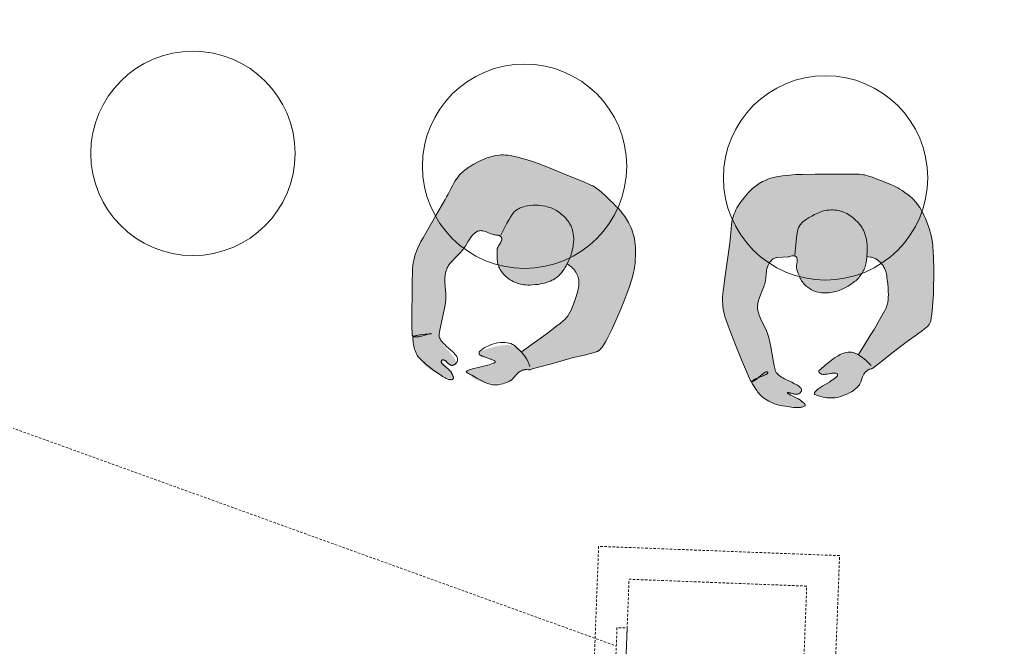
# Model space of a CAD drawing. Header units: millimetres. Extents: x 17924 to 83548, y -4690 to 56252.
# Drawn here: x 41939 to 44369, y 21832 to 23367 of the extents above; entities that cross this region are included whole.
import ezdxf

# ---------------------------------------------------------------- set-up
doc = ezdxf.new("R2010")
doc.units = ezdxf.units.MM
doc.header["$MEASUREMENT"] = 0
doc.linetypes.add('DGN Style 2', pattern=[10, 6, -4])
for name, color, linetype, lineweight in [('EQPM-OVHD', 62, 'DGN Style 2', 13), ('FURN-FREE', 1, 'Continuous', 0), ('FURN-STOR', 213, 'Continuous', 0), ('PRES-FILL', 7, 'Continuous', 0), ('PRES-PEOP', 42, 'Continuous', 0)]:
    doc.layers.add(name, color=color, linetype=linetype, lineweight=lineweight)

# ---------------------------------------------------------------- blocks, each defined once
blk = doc.blocks.new('*U109')
at = {"layer": 'PRES-FILL', "linetype": 'ByBlock', "lineweight": -2, "extrusion": (0, 0, -1)}
h = blk.add_hatch(color=0, dxfattribs=at)
edge = h.paths.add_edge_path(flags=16)
edge.add_spline(control_points=[(87.1, -291.1), (88.9, -288.5), (89.4, -283.3), (89.5, -277.4)], knot_values=[0, 0, 0, 0, 1, 1, 1, 1], degree=3, periodic=0)
edge.add_spline(control_points=[(89.5, -277.4), (94.1, -264.3), (102.3, -248.1), (95, -247.6), (88, -247), (89.7, -264.1), (89.5, -277.4)], knot_values=[0, 0, 0, 0, 0.509531, 0.509531, 0.509531, 1, 1, 1, 1], degree=3, periodic=0)
edge.add_spline(control_points=[(89.5, -277.4), (87.5, -283), (86.2, -288.1), (87.1, -291.1)], knot_values=[0, 0, 0, 0, 1, 1, 1, 1], degree=3, periodic=0)
edge.add_spline(control_points=[(87.1, -291.1), (86, -292.7), (84.3, -293.3), (82, -292.6), (63.6, -286.7), (44.9, -280.7), (26.4, -274.1), (4, -266.1), (-18.4, -258.1), (-40.8, -249.8), (-62.1, -241.9), (-84, -234.3), (-102, -220.3), (-117.4, -208.3), (-129.9, -193.2), (-142.6, -178.6), (-163, -155.2), (-182.9, -131.3), (-203.2, -107.9), (-213.2, -96.5), (-224.2, -86), (-234.3, -74.7), (-246.7, -60.8), (-254.8, -44.4), (-259.7, -25), (-268.8, 10.8), (-269.4, 46.9), (-252.7, 77.9), (-241.3, 99.1), (-227.3, 117.8), (-212, 135.7), (-198.2, 151.6), (-184.4, 167.6), (-170.6, 183.5), (-153.9, 202.7), (-137.1, 221.9), (-119.8, 240.6), (-106.8, 254.7), (-88.4, 262.4), (-71.1, 271.5), (-49.3, 282.9), (-28.3, 292.7), (-3.3, 297.3), (21.5, 302), (44.7, 298.6), (68.4, 290.7), (91.1, 283.2), (111.9, 273.8), (130.5, 259.8), (157.5, 239.5), (182.8, 217.5), (207.6, 194.9), (226.2, 177.9), (244, 160), (260.3, 140.7), (265.4, 134.8), (270.1, 127.5), (269.8, 119.5), (269, 91.5), (265, 65.1), (263.2, 38), (261.2, 9.3), (260.2, -19.6), (257.9, -48.3), (257.6, -51.7), (255, -54.6), (254.2, -58), (253.4, -61.6), (253.2, -65.2), (253.5, -68.8), (254.4, -82.4), (267.6, -92.2), (268.2, -106.7), (269, -125.4), (262.5, -142.7), (255.6, -157.8), (248.2, -173.7), (230.6, -189), (215.1, -195.9), (194.6, -205.1), (227.5, -119.8), (210.4, -122.7), (200.6, -124.4), (194.9, -152.8), (181.9, -153.3), (179.8, -153.3), (175.7, -153.3), (175.6, -151), (174.7, -121.2), (175.9, -84.2), (191.9, -63.8), (196.2, -58.4), (202.4, -54.5), (209.7, -51.7)], knot_values=[0, 0, 0, 0, 0.004098, 0.004098, 0.004098, 0.036354, 0.036354, 0.036354, 0.07573, 0.07573, 0.07573, 0.113201, 0.113201, 0.113201, 0.145266, 0.145266, 0.145266, 0.196552, 0.196552, 0.196552, 0.221625, 0.221625, 0.221625, 0.252365, 0.252365, 0.252365, 0.309173, 0.309173, 0.309173, 0.348127, 0.348127, 0.348127, 0.382965, 0.382965, 0.382965, 0.425054, 0.425054, 0.425054, 0.456865, 0.456865, 0.456865, 0.496842, 0.496842, 0.496842, 0.536467, 0.536467, 0.536467, 0.574696, 0.574696, 0.574696, 0.630228, 0.630228, 0.630228, 0.671879, 0.671879, 0.671879, 0.684675, 0.684675, 0.684675, 0.729775, 0.729775, 0.729775, 0.777357, 0.777357, 0.777357, 0.783126, 0.783126, 0.783126, 0.789055, 0.789055, 0.789055, 0.811446, 0.811446, 0.811446, 0.840448, 0.840448, 0.840448, 0.871083, 0.871083, 0.871083, 0.911485, 0.911485, 0.911485, 0.934486, 0.934486, 0.934486, 0.938181, 0.938181, 0.938181, 0.987094, 0.987094, 0.987094, 1, 1, 1, 1], degree=3, periodic=0)
edge.add_line((209.7, -51.7), (194, 0))
edge.add_spline(control_points=[(194, 0), (187, 22.7), (179.6, 45.3), (171.5, 67.7), (163, 91.4), (139.6, 107.6), (118.7, 121.9), (107.4, 129.7), (96.1, 136.5), (80.5, 136.9), (68.4, 137.2), (58.5, 133.8), (50.1, 127.2)], knot_values=[0, 0, 0, 0, 0.324205, 0.324205, 0.324205, 0.66843, 0.66843, 0.66843, 0.855113, 0.855113, 0.855113, 1, 1, 1, 1], degree=3, periodic=0)
edge.add_line((50.1, 127.2), (43.4, 121.9))
edge.add_spline(control_points=[(43.4, 121.9), (53, 112), (61.7, 101.2), (66.2, 86.4), (72, 67.4), (70.6, 51.9), (65.8, 32.4), (60.9, 12.4), (52.4, -3.9), (40.5, -16.6), (29.8, -28), (15.7, -35.9), (-4.1, -37.8), (-21.4, -39.5), (-32.8, -32.6), (-46, -27.7), (-56.1, -23.9), (-64, -4.3), (-73.4, -9.4), (-78.2, -11.9), (-80, -18.4), (-83, -23.2), (-90.4, -35.2), (-104.9, -43.5), (-103.9, -59.9), (-102.6, -82.9), (-81.9, -92.8), (-71.8, -109.6), (-62.8, -124.7), (-56.9, -143.1), (-45.7, -155.8), (-27.6, -176.6), (8.7, -176.6), (33.9, -189.3), (57.3, -201), (80, -218.6), (102.9, -230.2), (126.4, -242.2), (170.3, -203.5), (183.9, -215.1), (185.4, -216.4), (186.2, -221.3), (185.7, -224), (184, -232.5), (161.6, -243.7), (165.3, -244.4), (170.3, -245.4), (189.8, -234), (202.1, -232.4), (207, -231.8), (219.2, -228.5), (217.4, -233.8), (214.3, -243.7), (208.3, -250.8), (201.7, -257.1), (184.8, -273.2), (168.6, -289.9), (141.4, -295.4), (121.8, -299.2), (104.3, -296.7), (90.1, -293.9), (88.5, -293.6), (87.5, -292.6), (87.1, -291.1)], knot_values=[0, 0, 0, 0, 0.044568, 0.044568, 0.044568, 0.101682, 0.101682, 0.101682, 0.159954, 0.159954, 0.159954, 0.212108, 0.212108, 0.212108, 0.25772, 0.25772, 0.25772, 0.292514, 0.292514, 0.292514, 0.310285, 0.310285, 0.310285, 0.355053, 0.355053, 0.355053, 0.417583, 0.417583, 0.417583, 0.47369, 0.47369, 0.47369, 0.564976, 0.564976, 0.564976, 0.649839, 0.649839, 0.649839, 0.736981, 0.736981, 0.736981, 0.746599, 0.746599, 0.746599, 0.777051, 0.777051, 0.777051, 0.817948, 0.817948, 0.817948, 0.83422, 0.83422, 0.83422, 0.863911, 0.863911, 0.863911, 0.939425, 0.939425, 0.939425, 0.993629, 0.993629, 0.993629, 1, 1, 1, 1], degree=3, periodic=0)
at = {"layer": 'PRES-PEOP', "color": 0, "linetype": 'ByBlock', "lineweight": -2, "extrusion": (0, 0, -1), "flags": 128}
for points in [[(250.1, -46.7), (241.1, -47.1), (233.5, -47.8), (227.1, -48.6), (221.7, -49.6), (217.2, -50.6), (213.4, -51.7), (210.2, -52.8), (207.5, -53.8), (203, -55.8), (199.9, -57.5), (197.7, -58.9), (194.7, -61.2), (191.9, -63.8), (188.9, -67.4), (186.4, -71.1), (184.3, -74.9), (182.7, -78.7), (181.3, -82.5), (180.2, -86.1), (178.5, -93.4), (177.5, -100), (176.8, -106.1), (176, -117.1), (175.7, -125.5), (175.6, -151), (175.6, -151.3), (175.6, -151.5), (175.7, -151.7), (175.8, -151.8), (175.9, -152), (176, -152.1), (176.1, -152.2), (176.3, -152.5), (176.6, -152.6), (176.9, -152.8), (177.1, -152.9), (177.4, -153), (177.7, -153.1), (178.2, -153.2), (178.7, -153.3), (179.2, -153.3), (179.9, -153.3), (180.5, -153.3), (180.9, -153.3), (181.2, -153.3), (181.6, -153.3), (181.9, -153.3), (183, -153.1), (184.1, -152.7), (185.1, -152.3), (186, -151.8), (186.9, -151.2), (188.6, -149.7), (190.1, -148.2), (191.5, -146.5), (192.7, -144.8), (195, -141.5), (198.9, -135.2), (200.3, -132.9), (201.5, -131), (202.6, -129.4), (203.5, -128.2), (204.4, -127.1), (205.8, -125.5), (207, -124.5), (207.8, -123.8), (209.1, -123.1), (210.4, -122.7), (211.8, -122.7), (212.9, -123.1), (213.8, -124), (214.4, -125.2), (214.9, -126.6), (215.1, -128.3), (215.3, -130.1), (215.3, -132.1), (215.2, -134.2), (215, -136.4), (214.6, -141), (213.9, -145.6), (213.2, -150.2), (210, -168.1), (209, -174.5), (208.3, -179.8), (207.9, -184), (207.8, -187.3), (207.8, -189.9), (208, -191.9), (208.4, -193.4), (208.8, -194.5), (209.2, -195.3), (209.7, -195.8), (210.7, -196.5), (211.6, -196.8), (212.3, -196.8), (213.6, -196.5), (215.1, -195.9), (218.1, -194.3), (220.9, -192.7), (226.2, -189.4), (230.7, -186.2), (234.5, -183.1), (237.8, -180.3), (240.5, -177.7), (242.8, -175.4), (246.5, -171.2), (249.1, -167.9), (250.9, -165.4), (253.4, -161.6), (255.6, -157.8), (258.3, -152.1), (260.5, -147), (262.2, -142.4), (263.7, -138.2), (264.8, -134.5), (265.6, -131.2), (266.9, -125.2), (267.6, -120.7), (267.9, -117.3), (268.2, -112), (268.2, -106.7), (267.9, -104), (267.5, -101.5), (266.8, -99.3), (266.1, -97.3), (265.3, -95.5), (263.7, -92.1), (257.3, -80.8), (255.9, -77.9), (255, -75.7), (254.4, -74), (253.8, -71.5), (253.5, -68.8), (253.4, -67.4), (253.4, -66.2), (253.4, -65.2), (253.4, -63.4), (253.5, -62.1), (253.6, -61), (253.9, -59.5), (254.2, -58), (254.4, -57.4), (254.6, -56.8), (255, -55.7), (256.8, -52.1), (257.2, -51.1), (257.4, -50.4), (257.6, -49.9), (257.8, -49.1), (257.9, -48.7), (257.9, -48.3), (259.4, -26.7), (261.2, 5.6), (263.2, 38), (264.9, 58.3), (267.8, 88.7), (269, 104), (269.8, 119.5), (269.8, 121), (269.7, 122.4), (269.5, 123.7), (269.3, 124.8), (269, 125.9), (268.3, 128), (267.6, 129.7), (266.9, 131.2), (266.2, 132.5), (264.9, 134.7), (263.8, 136.3), (262.1, 138.6), (260.3, 140.7), (254.1, 147.9), (243, 160.2), (234.4, 169.1), (221.2, 182.2), (207.6, 194.9), (188.9, 211.7), (174.6, 224.1), (152.8, 242.3), (141.7, 251.1), (130.5, 259.8), (123.4, 264.8), (117.1, 268.9), (111.4, 272.2), (106.3, 275), (97.2, 279.4), (90.2, 282.5), (79.4, 286.8), (68.4, 290.7), (59.5, 293.4), (51.8, 295.5), (45.1, 296.9), (39.2, 297.9), (34, 298.6), (29.4, 299), (21.4, 299.4), (15.3, 299.4), (10.7, 299.1), (3.8, 298.4), (-3.3, 297.3), (-12.5, 295.3), (-20.3, 293.3), (-26.9, 291.2), (-32.6, 289.2), (-42.4, 285.3), (-49.6, 282.1), (-60.3, 277), (-71.1, 271.5), (-84.2, 264.8), (-93.9, 259.7), (-101, 255.6), (-106.1, 252.3), (-109.7, 249.7), (-112.4, 247.6), (-116.2, 244.2), (-119.8, 240.6), (-132.7, 226.5), (-151.7, 205.1), (-170.6, 183.5), (-191.3, 159.6), (-212, 135.7), (-217.7, 128.9), (-222.5, 122.9), (-230.7, 112.2), (-236.6, 104), (-240.9, 97.6), (-247, 87.9), (-252.7, 77.9), (-255.6, 72), (-258, 66.5), (-259.9, 61.2), (-261.5, 56.1), (-262.7, 51.3), (-264.5, 42.2), (-265.5, 34.1), (-265.9, 26.9), (-266, 20.5), (-265.5, 9.3), (-264.6, 0.8), (-263.7, -5.6), (-261.9, -15.3), (-259.7, -25), (-257.7, -32.2), (-255.7, -38.2), (-253.8, -43.3), (-251.9, -47.6), (-250.1, -51.3), (-248.5, -54.5), (-245.4, -59.8), (-242.9, -63.7), (-240.9, -66.5), (-237.7, -70.7), (-234.3, -74.7), (-226.6, -83.1), (-214.8, -95.4), (-208.9, -101.6), (-203.2, -107.9), (-172.9, -143.2), (-142.6, -178.6), (-133.1, -189.6), (-125.7, -197.8), (-120.1, -203.8), (-115.8, -208.2), (-112.5, -211.3), (-107.3, -215.9), (-102, -220.3), (-98.7, -222.8), (-92.1, -227.2), (-86.1, -230.7), (-80.7, -233.5), (-75.8, -235.9), (-67.2, -239.7), (-54, -244.9), (-40.8, -249.8), (-7.2, -262.1), (26.4, -274.1), (40.3, -278.9), (61.2, -285.9), (82, -292.6), (83.3, -292.9), (84.4, -292.9), (85.4, -292.6), (86.2, -292.2), (86.9, -291.5), (87.5, -290.7), (88, -289.8), (88.5, -288.8), (88.8, -287.7), (89.1, -286.5), (89.6, -284.1), (89.9, -281.5), (90, -279), (90.2, -273.8), (90.3, -264.6), (90.4, -261.3), (90.5, -258.6), (90.7, -256.3), (90.9, -254.5), (91.2, -253), (91.4, -251.9), (91.7, -251), (92.3, -249.6), (92.8, -248.8), (93.3, -248.3), (94.1, -247.8), (95, -247.6), (95.8, -247.6), (96.4, -247.9), (96.8, -248.5), (97.1, -249.1), (97.2, -249.9), (97.2, -250.9), (97.1, -251.9), (96.9, -253), (96.7, -254.1), (96, -256.6), (95.3, -259.1), (94.4, -261.7), (92.6, -266.7), (89.5, -275.9), (88.4, -279.2), (87.7, -282), (87.2, -284.3), (86.9, -286.2), (86.8, -287.7), (86.8, -288.9), (86.9, -289.9), (87, -290.6), (87.4, -291.8), (87.9, -292.6), (88.3, -293), (89.1, -293.6), (90.1, -293.9), (92.7, -294.4), (98, -295.4), (102.8, -296.3), (107.3, -296.9), (111.3, -297.4), (114.9, -297.7), (118.1, -297.9), (123.8, -297.9), (128.2, -297.7), (131.4, -297.3), (136.4, -296.5), (138.9, -296), (141.4, -295.4), (146.1, -293.9), (150.4, -292.3), (154.3, -290.8), (157.8, -289.2), (164.2, -285.9), (169.4, -282.9), (173.8, -280), (181.2, -274.7), (186.5, -270.4), (194.2, -263.9), (201.7, -257.1), (204.2, -254.7), (206.5, -252.5), (208.4, -250.4), (210, -248.6), (211.3, -246.9), (212.4, -245.4), (213.3, -244), (214, -242.8), (215.2, -240.6), (215.9, -239), (216.4, -237.7), (217, -235.8), (217.4, -233.8), (217.5, -233.4), (217.4, -233), (217.4, -232.7), (217.2, -232.4), (217.1, -232.1), (216.8, -231.9), (216.6, -231.8), (216.4, -231.6), (216.1, -231.5), (215.5, -231.3), (214.8, -231.1), (214.1, -231.1), (213.4, -231), (212.8, -231), (211.4, -231.1), (210.2, -231.2), (208, -231.5), (206.3, -231.8), (205.2, -232), (204.3, -232.1), (203.1, -232.3), (202.6, -232.4), (202.1, -232.4), (199.7, -232.8), (197.3, -233.4), (195, -234.1), (192.7, -234.8), (188.4, -236.5), (184.7, -238), (181.4, -239.4), (178.7, -240.6), (176.4, -241.6), (174.5, -242.4), (172.9, -243), (171.6, -243.5), (170.6, -243.8), (168.9, -244.3), (167.7, -244.5), (167, -244.6), (166, -244.6), (165.3, -244.4), (165.1, -244.2), (165, -244), (165, -243.8), (165.2, -243.5), (165.4, -243.2), (165.7, -242.9), (166.1, -242.6), (166.5, -242.2), (167.5, -241.5), (168.6, -240.7), (169.8, -240), (170.9, -239.2), (173.2, -237.6), (175.4, -236.2), (177.2, -234.8), (178.8, -233.6), (180.1, -232.4), (181.2, -231.4), (182.1, -230.5), (182.8, -229.7), (183.9, -228.3), (184.6, -227.3), (185, -226.5), (185.4, -225.2), (185.6, -224.6), (185.7, -224), (185.7, -223.4), (185.7, -222.9), (185.7, -222.3), (185.7, -221.3), (185.6, -220.3), (185.5, -219.5), (185.4, -218.8), (185.3, -218.2), (185.1, -217.7), (185, -217.3), (184.9, -217), (184.7, -216.4), (184.5, -216), (184.4, -215.7), (184.2, -215.4), (183.9, -215.1), (182.7, -214), (181.3, -213.2), (179.7, -212.7), (178.1, -212.4), (176.5, -212.3), (174.7, -212.4), (171.1, -213), (167.4, -214), (163.7, -215.2), (160.1, -216.6), (152.9, -219.6), (139.7, -225.4), (134.7, -227.4), (130.3, -229), (126.5, -230.2), (123.2, -231), (120.4, -231.7), (115.7, -232.3), (112.2, -232.4), (109.8, -232.2), (106.2, -231.5), (104.5, -230.9), (102.9, -230.2), (94.4, -225.6), (86.9, -221.3), (73.8, -213.1), (53.9, -200.6), (43.9, -194.7), (33.9, -189.3), (29, -187), (24.3, -185.2), (15, -182.1), (-1.9, -177.5), (-14.5, -173.9), (-19, -172.3), (-22.9, -170.9), (-29.4, -168), (-34, -165.5), (-37.2, -163.4), (-41.7, -159.9), (-43.8, -157.9), (-45.7, -155.8), (-47.8, -153.4), (-49.5, -151), (-52.7, -146.2), (-55.2, -141.8), (-57.4, -137.8), (-64.4, -123.5), (-68, -116.4), (-69.8, -113), (-71.8, -109.6), (-73.8, -106.5), (-75.9, -103.8), (-80.1, -98.9), (-88, -90.6), (-91, -87.4), (-93.4, -84.6), (-95.5, -82), (-97.1, -79.7), (-98.5, -77.6), (-100.5, -73.7), (-101.8, -70.5), (-102.6, -68.1), (-103.1, -66.1), (-103.6, -63.1), (-103.9, -59.9), (-104, -58.4), (-103.9, -57), (-103.7, -54.3), (-103.1, -51.9), (-102.5, -49.8), (-101.7, -47.9), (-100.8, -46.2), (-99.9, -44.6), (-83, -23.2), (-82.4, -22.3), (-78.7, -15), (-78.2, -14.1), (-77.7, -13.4), (-77.3, -12.8), (-76.5, -11.8), (-75.8, -11.1), (-75.2, -10.6), (-74.3, -9.9), (-73.4, -9.4), (-72.4, -9), (-71.5, -8.7), (-70.7, -8.6), (-69.9, -8.5), (-69.1, -8.6), (-68.4, -8.7), (-67.6, -8.9), (-66.3, -9.5), (-65, -10.3), (-63.9, -11.1), (-62.8, -12.1), (-61.8, -13), (-59.9, -15), (-56.6, -18.7), (-54.1, -21.5), (-52.2, -23.5), (-50.7, -24.8), (-49.6, -25.7), (-48.7, -26.3), (-47.4, -27.1), (-46, -27.7), (-36.3, -31.6), (-32.6, -33), (-29.4, -34.2), (-26.5, -35.1), (-24, -35.9), (-21.7, -36.5), (-17.6, -37.3), (-14.4, -37.7), (-12, -37.9), (-8.1, -38), (-6.1, -37.9), (-4.1, -37.8), (-0.5, -37.4), (2.7, -36.9), (5.7, -36.3), (8.4, -35.6), (10.8, -34.9), (15.2, -33.4), (18.9, -31.9), (22, -30.4), (24.6, -29), (26.8, -27.7), (30.5, -25.2), (33.1, -23.2), (36.9, -20), (40.5, -16.6), (42.7, -14.2), (44.8, -11.8), (48.4, -7.2), (51.3, -2.9), (53.7, 1), (55.7, 4.6), (57.3, 7.8), (59.9, 13.6), (61.6, 18.1), (62.8, 21.6), (64.4, 26.9), (65.8, 32.4), (67.3, 39.4), (68.3, 45.3), (69.1, 50.4), (69.5, 54.8), (69.8, 58.7), (69.8, 62), (69.7, 67.9), (69.2, 72.4), (68.7, 75.8), (67.7, 81), (67, 83.7), (66.2, 86.4), (65.3, 89.2), (64.3, 91.8), (63.3, 94.2), (61.3, 98.4), (59.3, 101.9), (57.5, 104.8), (55.8, 107.3), (52.6, 111.4), (50.2, 114.5), (46.3, 118.8), (42.3, 123.1), (37.2, 128.3), (32.5, 132.8), (28.3, 136.5), (24.4, 139.6), (21, 142.3), (17.8, 144.5), (12.2, 148.1), (7.7, 150.6), (4.3, 152.3), (-1.1, 154.6), (-6.7, 156.6), (-10.3, 157.7), (-13.6, 158.6), (-16.8, 159.2), (-22.6, 160.1), (-27.7, 160.5), (-32.1, 160.6), (-36, 160.5), (-39.4, 160.3), (-45.3, 159.6), (-49.8, 158.9), (-56.6, 157.4), (-63.4, 155.6), (-67.8, 154.1), (-71.9, 152.4), (-75.6, 150.7), (-79, 148.9), (-82, 147), (-84.8, 145.2), (-89.8, 141.4), (-93.9, 137.7), (-97.3, 134.3), (-100, 131.2), (-102.3, 128.4), (-105.9, 123.2), (-108.3, 119.2), (-110, 116), (-112.1, 111.3), (-113.9, 106.4), (-115.3, 102), (-117.9, 93.5), (-119.9, 85.7), (-121.5, 78.8), (-122.5, 72.8), (-123.1, 67.5), (-123.3, 63), (-123.3, 59), (-123.1, 55.7), (-122.7, 52.8), (-122.3, 50.3), (-121.2, 46.1), (-120, 43.1), (-119, 40.9), (-117.2, 37.8), (-115, 34.8), (-105.6, 23.8), (-98.3, 15.8), (-87.3, 3.9), (-76.2, -7.9)], [(209.7, -51.7), (201.8, -25.9), (194, 0), (188.7, 17), (180.4, 42.3), (176.1, 55), (171.5, 67.7), (169.7, 72.1), (167.8, 76), (165.7, 79.6), (163.5, 82.9), (161.3, 85.8), (156.9, 91.1), (152.6, 95.5), (148.7, 99.2), (141.5, 105.3), (135.8, 109.7), (127.2, 115.9), (118.7, 121.9), (114.5, 124.7), (110.8, 127.1), (107.5, 129.1), (104.5, 130.7), (101.8, 131.9), (99.4, 133), (97.3, 133.8), (93.4, 135), (90.3, 135.8), (88, 136.2), (84.3, 136.7), (80.5, 136.9), (78.2, 136.9), (76.2, 136.8), (74.3, 136.7), (72.5, 136.5), (69.4, 136), (66.7, 135.4), (64.4, 134.8), (62.5, 134.1), (60.8, 133.5), (58, 132.2), (56, 131.1), (54.5, 130.2), (52.3, 128.8), (50.1, 127.2), (46.8, 124.6), (43.4, 121.9)]]:
    blk.add_lwpolyline(points, dxfattribs=at)
blk = doc.blocks.new('*U110')
at = {"layer": 'PRES-FILL', "linetype": 'ByBlock', "lineweight": -2, "extrusion": (0, 0, -1)}
h = blk.add_hatch(color=0, dxfattribs=at)
edge = h.paths.add_edge_path(flags=16)
edge.add_spline(control_points=[(87.1, -291.1), (88.9, -288.5), (89.4, -283.3), (89.5, -277.4)], knot_values=[0, 0, 0, 0, 1, 1, 1, 1], degree=3, periodic=0)
edge.add_spline(control_points=[(89.5, -277.4), (94.1, -264.3), (102.3, -248.1), (95, -247.6), (88, -247), (89.7, -264.1), (89.5, -277.4)], knot_values=[0, 0, 0, 0, 0.509531, 0.509531, 0.509531, 1, 1, 1, 1], degree=3, periodic=0)
edge.add_spline(control_points=[(89.5, -277.4), (87.5, -283), (86.2, -288.1), (87.1, -291.1)], knot_values=[0, 0, 0, 0, 1, 1, 1, 1], degree=3, periodic=0)
edge.add_spline(control_points=[(87.1, -291.1), (86, -292.7), (84.3, -293.3), (82, -292.6), (63.6, -286.7), (44.9, -280.7), (26.4, -274.1), (4, -266.1), (-18.4, -258.1), (-40.8, -249.8), (-62.1, -241.9), (-84, -234.3), (-102, -220.3), (-117.4, -208.3), (-129.9, -193.2), (-142.6, -178.6), (-163, -155.2), (-182.9, -131.3), (-203.2, -107.9), (-213.2, -96.5), (-224.2, -86), (-234.3, -74.7), (-246.7, -60.8), (-254.8, -44.4), (-259.7, -25), (-268.8, 10.8), (-269.4, 46.9), (-252.7, 77.9), (-241.3, 99.1), (-227.3, 117.8), (-212, 135.7), (-198.2, 151.6), (-184.4, 167.6), (-170.6, 183.5), (-153.9, 202.7), (-137.1, 221.9), (-119.8, 240.6), (-106.8, 254.7), (-88.4, 262.4), (-71.1, 271.5), (-49.3, 282.9), (-28.3, 292.7), (-3.3, 297.3), (21.5, 302), (44.7, 298.6), (68.4, 290.7), (91.1, 283.2), (111.9, 273.8), (130.5, 259.8), (157.5, 239.5), (182.8, 217.5), (207.6, 194.9), (226.2, 177.9), (244, 160), (260.3, 140.7), (265.4, 134.8), (270.1, 127.5), (269.8, 119.5), (269, 91.5), (265, 65.1), (263.2, 38), (261.2, 9.3), (260.2, -19.6), (257.9, -48.3), (257.6, -51.7), (255, -54.6), (254.2, -58), (253.4, -61.6), (253.2, -65.2), (253.5, -68.8), (254.4, -82.4), (267.6, -92.2), (268.2, -106.7), (269, -125.4), (262.5, -142.7), (255.6, -157.8), (248.2, -173.7), (230.6, -189), (215.1, -195.9), (194.6, -205.1), (227.5, -119.8), (210.4, -122.7), (200.6, -124.4), (194.9, -152.8), (181.9, -153.3), (179.8, -153.3), (175.7, -153.3), (175.6, -151), (174.7, -121.2), (175.9, -84.2), (191.9, -63.8), (196.2, -58.4), (202.4, -54.5), (209.7, -51.7)], knot_values=[0, 0, 0, 0, 0.004098, 0.004098, 0.004098, 0.036354, 0.036354, 0.036354, 0.07573, 0.07573, 0.07573, 0.113201, 0.113201, 0.113201, 0.145266, 0.145266, 0.145266, 0.196552, 0.196552, 0.196552, 0.221625, 0.221625, 0.221625, 0.252365, 0.252365, 0.252365, 0.309173, 0.309173, 0.309173, 0.348127, 0.348127, 0.348127, 0.382965, 0.382965, 0.382965, 0.425054, 0.425054, 0.425054, 0.456865, 0.456865, 0.456865, 0.496842, 0.496842, 0.496842, 0.536467, 0.536467, 0.536467, 0.574696, 0.574696, 0.574696, 0.630228, 0.630228, 0.630228, 0.671879, 0.671879, 0.671879, 0.684675, 0.684675, 0.684675, 0.729775, 0.729775, 0.729775, 0.777357, 0.777357, 0.777357, 0.783126, 0.783126, 0.783126, 0.789055, 0.789055, 0.789055, 0.811446, 0.811446, 0.811446, 0.840448, 0.840448, 0.840448, 0.871083, 0.871083, 0.871083, 0.911485, 0.911485, 0.911485, 0.934486, 0.934486, 0.934486, 0.938181, 0.938181, 0.938181, 0.987094, 0.987094, 0.987094, 1, 1, 1, 1], degree=3, periodic=0)
edge.add_line((209.7, -51.7), (194, 0))
edge.add_spline(control_points=[(194, 0), (187, 22.7), (179.6, 45.3), (171.5, 67.7), (163, 91.4), (139.6, 107.6), (118.7, 121.9), (107.4, 129.7), (96.1, 136.5), (80.5, 136.9), (68.4, 137.2), (58.5, 133.8), (50.1, 127.2)], knot_values=[0, 0, 0, 0, 0.324205, 0.324205, 0.324205, 0.66843, 0.66843, 0.66843, 0.855113, 0.855113, 0.855113, 1, 1, 1, 1], degree=3, periodic=0)
edge.add_line((50.1, 127.2), (43.4, 121.9))
edge.add_spline(control_points=[(43.4, 121.9), (53, 112), (61.7, 101.2), (66.2, 86.4), (72, 67.4), (70.6, 51.9), (65.8, 32.4), (60.9, 12.4), (52.4, -3.9), (40.5, -16.6), (29.8, -28), (15.7, -35.9), (-4.1, -37.8), (-21.4, -39.5), (-32.8, -32.6), (-46, -27.7), (-56.1, -23.9), (-64, -4.3), (-73.4, -9.4), (-78.2, -11.9), (-80, -18.4), (-83, -23.2), (-90.4, -35.2), (-104.9, -43.5), (-103.9, -59.9), (-102.6, -82.9), (-81.9, -92.8), (-71.8, -109.6), (-62.8, -124.7), (-56.9, -143.1), (-45.7, -155.8), (-27.6, -176.6), (8.7, -176.6), (33.9, -189.3), (57.3, -201), (80, -218.6), (102.9, -230.2), (126.4, -242.2), (170.3, -203.5), (183.9, -215.1), (185.4, -216.4), (186.2, -221.3), (185.7, -224), (184, -232.5), (161.6, -243.7), (165.3, -244.4), (170.3, -245.4), (189.8, -234), (202.1, -232.4), (207, -231.8), (219.2, -228.5), (217.4, -233.8), (214.3, -243.7), (208.3, -250.8), (201.7, -257.1), (184.8, -273.2), (168.6, -289.9), (141.4, -295.4), (121.8, -299.2), (104.3, -296.7), (90.1, -293.9), (88.5, -293.6), (87.5, -292.6), (87.1, -291.1)], knot_values=[0, 0, 0, 0, 0.044568, 0.044568, 0.044568, 0.101682, 0.101682, 0.101682, 0.159954, 0.159954, 0.159954, 0.212108, 0.212108, 0.212108, 0.25772, 0.25772, 0.25772, 0.292514, 0.292514, 0.292514, 0.310285, 0.310285, 0.310285, 0.355053, 0.355053, 0.355053, 0.417583, 0.417583, 0.417583, 0.47369, 0.47369, 0.47369, 0.564976, 0.564976, 0.564976, 0.649839, 0.649839, 0.649839, 0.736981, 0.736981, 0.736981, 0.746599, 0.746599, 0.746599, 0.777051, 0.777051, 0.777051, 0.817948, 0.817948, 0.817948, 0.83422, 0.83422, 0.83422, 0.863911, 0.863911, 0.863911, 0.939425, 0.939425, 0.939425, 0.993629, 0.993629, 0.993629, 1, 1, 1, 1], degree=3, periodic=0)
at = {"layer": 'PRES-PEOP', "color": 0, "linetype": 'ByBlock', "lineweight": -2, "extrusion": (0, 0, -1), "flags": 128}
for points in [[(250.1, -46.7), (246.2, -46.4), (242.6, -46.4), (239.3, -46.6), (236.1, -46.9), (230.2, -47.9), (225.1, -49.1), (220.7, -50.5), (216.9, -51.8), (210.4, -54.5), (205.6, -56.7), (198.6, -60.2), (191.9, -63.8), (189.7, -65.2), (187.6, -66.7), (185.7, -68.4), (182.3, -72), (179.4, -75.8), (177.1, -79.8), (175.2, -83.8), (173.6, -87.7), (172.4, -91.5), (171.4, -95.2), (169.9, -102.4), (169.2, -108.8), (168.9, -114.5), (168.8, -119.5), (169, -123.8), (169.9, -131.3), (170.8, -136.6), (171.8, -140.5), (173.5, -146), (175.6, -151), (175.7, -151.2), (175.8, -151.4), (175.9, -151.5), (176.1, -151.7), (176.3, -151.9), (176.7, -152.2), (177, -152.4), (177.3, -152.5), (177.6, -152.7), (178.2, -152.9), (178.8, -153), (179.3, -153.2), (179.7, -153.2), (180, -153.3), (180.3, -153.3), (180.6, -153.3), (181, -153.4), (181.3, -153.3), (181.5, -153.3), (181.7, -153.3), (181.9, -153.3), (182.6, -153), (183.3, -152.6), (184, -152.1), (184.7, -151.5), (186.2, -150.1), (187.7, -148.6), (189.1, -147), (190.5, -145.3), (201.5, -131.3), (202.8, -129.7), (203.9, -128.4), (204.8, -127.4), (206.4, -125.7), (207.5, -124.6), (208.3, -124), (209.4, -123.2), (209.9, -122.9), (210.4, -122.7), (211.4, -122.6), (212.1, -123.1), (212.7, -123.9), (213.2, -125.1), (213.5, -126.6), (213.7, -128.4), (213.8, -130.3), (213.8, -132.4), (213.8, -134.6), (213.6, -139.2), (209.7, -180.8), (209.5, -185.2), (209.5, -188.7), (209.6, -191.3), (209.8, -193.3), (210, -194.8), (210.3, -195.8), (210.7, -196.5), (211, -197), (211.8, -197.5), (212.5, -197.6), (213, -197.4), (214, -196.9), (215.1, -195.9), (219.6, -191.6), (223.9, -187.8), (227.7, -184.4), (234.7, -178.2), (240.1, -173.4), (244, -169.7), (249.9, -163.9), (255.6, -157.8), (257.7, -155.1), (259.6, -152.4), (261.1, -149.9), (262.4, -147.4), (263.5, -145.1), (264.4, -142.8), (265.9, -138.5), (266.9, -134.6), (267.6, -131.1), (268, -128.1), (268.5, -122.7), (268.7, -118.7), (268.6, -112.6), (268.2, -106.7), (267.8, -104.1), (267.3, -101.9), (266.6, -99.7), (265.8, -97.8), (264.2, -94.2), (257.5, -81.9), (256, -78.7), (255.1, -76.3), (254.5, -74.5), (253.8, -71.7), (253.6, -70.2), (253.5, -68.8), (253.4, -67.4), (253.4, -66.2), (253.4, -65.2), (253.4, -64.3), (253.5, -62.7), (253.6, -61.5), (253.7, -60.6), (253.9, -59.3), (254.2, -58), (254.4, -57.4), (254.6, -56.8), (255, -55.7), (256.8, -52.1), (257.2, -51.1), (257.4, -50.4), (257.6, -49.9), (257.8, -49.1), (257.9, -48.7), (257.9, -48.3), (259.4, -26.7), (261.2, 5.6), (263.2, 38), (264.8, 58.3), (267.7, 88.8), (268.9, 104.2), (269.8, 119.5), (269.8, 121), (269.7, 122.3), (269.6, 123.6), (269.3, 124.8), (269, 125.9), (268.4, 127.9), (267.7, 129.6), (267, 131.1), (266.3, 132.4), (264.9, 134.6), (263.9, 136.2), (262.1, 138.5), (260.3, 140.7), (254.1, 148), (248.6, 154.3), (238.7, 164.8), (231.1, 172.5), (219.5, 183.8), (207.6, 194.9), (188.9, 211.8), (174.7, 224.1), (163.9, 233.2), (147.5, 246.6), (130.5, 259.8), (123.3, 264.9), (116.8, 269), (111, 272.4), (105.8, 275.1), (96.6, 279.6), (89.6, 282.7), (79, 286.9), (68.4, 290.7), (59.9, 293.4), (52.4, 295.4), (45.7, 296.8), (39.9, 297.8), (34.7, 298.5), (30.1, 299), (21.9, 299.4), (15.7, 299.3), (11.1, 299.1), (3.9, 298.4), (-3.3, 297.3), (-8, 296.4), (-16.7, 294.3), (-23.9, 292.3), (-30.1, 290.2), (-35.3, 288.3), (-44.4, 284.6), (-51, 281.5), (-61, 276.7), (-71.1, 271.5), (-84.2, 264.8), (-93.9, 259.7), (-101, 255.6), (-106.1, 252.3), (-109.7, 249.7), (-112.4, 247.6), (-116.2, 244.2), (-119.8, 240.6), (-132.7, 226.5), (-151.8, 205.1), (-170.6, 183.5), (-191.3, 159.7), (-201.6, 147.8), (-212, 135.7), (-217.7, 128.8), (-222.6, 122.6), (-230.8, 111.7), (-236.6, 103.4), (-240.9, 97.1), (-246.9, 87.5), (-252.7, 77.9), (-255.6, 72.3), (-258, 67), (-260, 61.9), (-261.6, 57), (-262.8, 52.4), (-264.6, 43.4), (-265.5, 35.4), (-266, 28.3), (-266.1, 21.9), (-265.9, 16.2), (-265.2, 6.2), (-264.2, -1.5), (-262.3, -13.1), (-259.7, -25), (-258.7, -28.8), (-257.8, -32.3), (-255.8, -38.5), (-253.8, -43.6), (-252, -47.9), (-250.2, -51.6), (-248.6, -54.7), (-245.5, -60), (-243, -63.8), (-238.8, -69.3), (-234.3, -74.7), (-230.5, -78.9), (-223.7, -86.2), (-213.3, -96.9), (-208.2, -102.4), (-203.2, -107.9), (-173, -143.2), (-142.6, -178.6), (-133.1, -189.6), (-125.9, -197.7), (-120.4, -203.6), (-116, -208), (-112.7, -211.2), (-107.5, -215.8), (-102, -220.3), (-98.5, -222.9), (-95.2, -225.2), (-88.8, -229.2), (-83.1, -232.4), (-77.9, -234.9), (-68.8, -239.1), (-61.9, -241.9), (-40.8, -249.8), (-7.2, -262), (26.4, -274.1), (40.3, -278.9), (61.1, -285.9), (82, -292.6), (83.3, -292.9), (84.5, -292.9), (85.6, -292.6), (86.6, -292.2), (87.4, -291.6), (88.1, -290.8), (88.8, -289.9), (89.4, -288.9), (89.9, -287.8), (90.4, -286.7), (91.2, -284.3), (91.8, -281.7), (92.3, -279.2), (92.7, -276.7), (93.2, -271.9), (93.5, -267.5), (93.7, -263.8), (93.9, -260.7), (94, -258.1), (94, -256), (94.1, -254.3), (94.2, -252.9), (94.2, -251.9), (94.3, -250.2), (94.5, -249.2), (94.6, -248.6), (94.7, -247.9), (95, -247.6), (95.1, -247.6), (95.2, -247.8), (95.2, -248.3), (95.1, -248.9), (95, -249.7), (94.8, -250.6), (94.6, -251.6), (94.3, -252.7), (93.7, -255.1), (93.1, -257.6), (92.5, -260.1), (91.8, -262.7), (90.6, -267.7), (89.6, -272.2), (88.9, -276.2), (88.3, -279.5), (87.9, -282.2), (87.7, -284.5), (87.6, -286.4), (87.6, -287.8), (87.6, -289), (87.7, -290), (88, -291.5), (88.4, -292.4), (88.7, -292.9), (89.3, -293.5), (90.1, -293.9), (92.1, -294.4), (94.2, -294.9), (96.5, -295.4), (98.8, -295.9), (101.1, -296.4), (105.8, -297.3), (110.2, -298), (114.2, -298.4), (117.7, -298.7), (120.8, -298.8), (123.6, -298.8), (128.3, -298.6), (131.8, -298.2), (134.3, -297.7), (138, -296.7), (139.7, -296.1), (141.4, -295.4), (149.5, -291.3), (156.5, -287.5), (162.5, -284.1), (172.6, -277.8), (180.1, -272.9), (191, -265.2), (201.7, -257.1), (203.1, -256), (204.5, -254.8), (205.9, -253.7), (208.5, -251.3), (210.7, -249.2), (212.5, -247.2), (213.9, -245.4), (215.1, -243.9), (215.9, -242.5), (216.6, -241.4), (217.1, -240.3), (217.4, -239.5), (217.7, -238.7), (217.9, -237.4), (218, -236.5), (218, -235.8), (217.8, -234.8), (217.4, -233.8), (217.2, -233.5), (217, -233.2), (216.8, -233), (216.5, -232.7), (216.2, -232.6), (215.6, -232.2), (214.9, -232), (214.3, -231.8), (213.6, -231.7), (213, -231.6), (212.3, -231.6), (211.1, -231.6), (209.9, -231.6), (207.9, -231.8), (206.3, -231.9), (205.2, -232.1), (203.6, -232.3), (202.8, -232.4), (202.1, -232.4), (200.9, -232.6), (199.7, -232.9), (198.5, -233.2), (196.1, -234.2), (193.8, -235.3), (191.6, -236.5), (187.4, -239), (183.8, -241.3), (180.6, -243.3), (178, -244.8), (175.8, -246), (174, -246.8), (172.5, -247.4), (171.3, -247.7), (170.3, -247.8), (169.4, -247.8), (168.7, -247.8), (168.2, -247.6), (167.3, -247.2), (166.7, -246.7), (166.3, -246.3), (165.7, -245.4), (165.3, -244.4), (165.1, -243.6), (165, -242.8), (165.1, -242.1), (165.2, -241.5), (165.5, -240.9), (165.8, -240.3), (166.2, -239.7), (166.7, -239.2), (167.7, -238.3), (168.8, -237.4), (169.9, -236.7), (171.1, -235.9), (173.5, -234.6), (177.8, -232.4), (179.3, -231.5), (180.6, -230.7), (181.6, -230), (182.5, -229.3), (183.1, -228.7), (184.2, -227.7), (184.8, -226.8), (185.1, -226.2), (185.5, -225.1), (185.6, -224.6), (185.7, -224), (185.7, -223), (185.6, -222), (185.6, -221.2), (185.5, -220.4), (185.4, -219.8), (185.3, -219.2), (185.1, -218.2), (184.9, -217.4), (184.7, -216.8), (184.3, -216), (183.9, -215.1), (182.5, -212.7), (181, -210.8), (179.4, -209.4), (177.7, -208.3), (176, -207.6), (174.2, -207.2), (172.4, -207), (170.6, -207), (168.7, -207.3), (165, -208.1), (161.4, -209.4), (157.9, -210.9), (154.4, -212.6), (147.8, -216.3), (135.9, -223.1), (131.4, -225.5), (127.5, -227.4), (124.2, -228.9), (121.3, -230), (118.8, -230.8), (114.5, -231.7), (111.5, -232), (109.2, -232), (106, -231.4), (104.4, -230.9), (102.9, -230.2), (94.2, -225.5), (86.7, -221.1), (60.5, -204.6), (47.3, -196.6), (40.6, -192.8), (33.9, -189.3), (29, -187), (24.2, -185.2), (15.1, -182.3), (-1.4, -178), (-13.6, -174.5), (-18.1, -173), (-22, -171.6), (-28.5, -168.7), (-33.2, -166.1), (-36.5, -163.9), (-41.3, -160.2), (-43.6, -158.1), (-45.7, -155.8), (-48, -153.2), (-49.9, -150.7), (-51.6, -148.2), (-54.6, -143.5), (-56.9, -139.3), (-60.7, -131.9), (-66, -120.5), (-68.8, -115), (-71.8, -109.6), (-73.8, -106.5), (-75.8, -103.7), (-79.8, -98.4), (-87.4, -89.4), (-92.9, -82.6), (-96.6, -77.3), (-99.1, -73.2), (-100.7, -70), (-101.8, -67.6), (-103.1, -63.9), (-103.9, -59.9), (-104.1, -58.7), (-104.2, -57.4), (-104.1, -55.1), (-103.7, -52.9), (-103.1, -50.9), (-102.4, -49.1), (-101.5, -47.4), (-100.6, -45.8), (-98.7, -42.9), (-96.9, -40.4), (-93.3, -36.1), (-87.8, -29.7), (-85.2, -26.4), (-84.1, -24.8), (-83, -23.2), (-82.4, -22.3), (-81.5, -20.5), (-80.1, -17.4), (-79.5, -16.3), (-79, -15.3), (-78.5, -14.4), (-78.1, -13.7), (-77.6, -13.1), (-76.8, -12.1), (-76, -11.3), (-75.5, -10.8), (-74.5, -10.1), (-73.9, -9.7), (-73.4, -9.4), (-72.3, -8.8), (-71.3, -8.5), (-70.4, -8.3), (-69.5, -8.2), (-68.7, -8.2), (-67.9, -8.3), (-67.1, -8.4), (-66.4, -8.7), (-65.1, -9.3), (-63.8, -10.1), (-62.7, -11), (-61.7, -12), (-60.7, -13), (-59, -15), (-56, -18.7), (-53.7, -21.6), (-51.9, -23.5), (-50.5, -24.9), (-49.4, -25.7), (-48.6, -26.3), (-47.3, -27.1), (-46, -27.7), (-36, -31.5), (-32.2, -32.9), (-28.9, -34.1), (-25.9, -35), (-23.3, -35.7), (-18.7, -36.8), (-15.1, -37.4), (-12.4, -37.7), (-8.3, -37.9), (-6.2, -37.9), (-4.1, -37.8), (-0.8, -37.5), (2.1, -37), (4.9, -36.5), (7.4, -35.9), (12, -34.6), (15.9, -33.1), (19.2, -31.7), (22, -30.3), (24.4, -28.9), (28.6, -26.3), (31.6, -24.1), (33.9, -22.4), (37.2, -19.6), (40.5, -16.6), (43.1, -14), (45.4, -11.4), (47.4, -9), (49.2, -6.6), (52.3, -2.1), (54.7, 2), (56.7, 5.6), (58.2, 8.9), (60.6, 14.6), (62.1, 19), (64.1, 25.7), (65.8, 32.4), (67.2, 38.8), (68.2, 44.5), (68.9, 49.5), (69.4, 53.9), (69.6, 57.8), (69.7, 61.3), (69.7, 64.3), (69.4, 69.7), (69, 73.8), (68.5, 76.9), (67.5, 81.6), (66.2, 86.4), (65.3, 89.3), (64.3, 91.8), (63.4, 94.2), (61.4, 98.3), (59.5, 101.7), (57.8, 104.6), (56.1, 107), (53, 111.1), (50.6, 114.1), (46.6, 118.6), (42.3, 123.1), (36.7, 128.7), (31.7, 133.3), (27.2, 137), (23.2, 140.1), (19.6, 142.7), (13.2, 146.8), (8.4, 149.7), (4.7, 151.6), (-1, 154.3), (-6.7, 156.6), (-9.9, 157.8), (-15.9, 159.6), (-21.4, 160.8), (-26.2, 161.6), (-30.5, 162), (-34.3, 162), (-37.7, 161.9), (-40.8, 161.7), (-43.5, 161.4), (-48.3, 160.5), (-51.9, 159.6), (-54.7, 158.8), (-59, 157.3), (-63.4, 155.6), (-68.3, 153.3), (-72.7, 151), (-76.5, 148.8), (-80, 146.7), (-83, 144.6), (-88.3, 140.5), (-92.6, 136.7), (-96.1, 133.2), (-98.9, 130.1), (-101.2, 127.3), (-104.9, 122.3), (-107.4, 118.5), (-110.9, 112.5), (-113.9, 106.4), (-115.6, 102.5), (-117.2, 98.6), (-118.5, 94.8), (-119.7, 91.1), (-121.6, 84), (-122.8, 77.6), (-123.5, 71.9), (-123.8, 66.9), (-123.8, 62.5), (-123.6, 58.8), (-123.2, 55.5), (-122.8, 52.7), (-121.6, 47.9), (-120.4, 44.4), (-119.3, 41.9), (-117.3, 38.3), (-115, 34.8), (-110.4, 28.9), (-106.2, 24), (-98.9, 15.8), (-76.2, -7.9)], [(209.7, -51.7), (201.8, -25.9), (194, 0), (188.7, 17), (184.7, 29.6), (178.4, 48.6), (175.1, 58.1), (171.5, 67.7), (169.7, 72.1), (167.6, 76), (165.5, 79.6), (163.3, 82.8), (161.1, 85.7), (156.6, 90.9), (152.4, 95.2), (148.5, 98.9), (141.3, 105), (130, 113.6), (118.7, 121.9), (114.5, 124.9), (110.6, 127.4), (107.1, 129.5), (104, 131.1), (101.2, 132.4), (98.7, 133.5), (96.5, 134.3), (92.6, 135.5), (89.6, 136.1), (87.3, 136.5), (83.9, 136.8), (80.5, 136.9), (76.5, 136.6), (72.9, 136.2), (69.8, 135.7), (67.2, 135.1), (64.8, 134.5), (62.8, 133.9), (61.1, 133.3), (58.2, 132.1), (56.1, 131), (54.5, 130.2), (52.3, 128.8), (50.1, 127.2), (46.8, 124.6), (43.4, 121.9)]]:
    blk.add_lwpolyline(points, dxfattribs=at)
blk = doc.blocks.new('*U203')
at = {"color": 0, "linetype": 'ByBlock', "lineweight": -2, "extrusion": (0, 0, -1), "flags": 128}
for points in [[(198.8, 225.7), (-235.9, 208.9), (-219.1, -225.7), (215.6, -208.9), (198.8, 225.7)], [(232.4, 1.4), (207.5, 0.4), (210.9, -89.5), (235.9, -88.6), (232.4, 1.4)]]:
    blk.add_lwpolyline(points, close=True, dxfattribs=at)
blk = doc.blocks.new('*U202')
at = {"color": 0, "linetype": 'ByBlock', "lineweight": -2, "extrusion": (0, 0, -1), "flags": 128}
blk.add_lwpolyline([(283.4, 306.2), (-306.2, 283.4), (-283.4, -306.2), (306.2, -283.4), (283.4, 306.2)], close=True, dxfattribs=at)
at = {"color": 0, "linetype": 'ByBlock', "lineweight": -2}
blk.add_blockref('*U203', (-10.2, 0), dxfattribs=at)

msp = doc.modelspace()

# ---------------------------------------------------------------- linework, layer by layer
at = {"layer": 'FURN-STOR'}
for centre in [(42362.6, 23039.9), (43174, 23008.5), (43910.4, 22980)]:
    msp.add_circle(centre, 250, dxfattribs=at)

# ---------------------------------------------------------------- wipeouts: each hides what was drawn before it
at = {"linetype": 'Continuous'}
msp.add_wipeout([(42856, 22703.2), (41357.1, 22761.1), (41287.6, 20962.4), (42786.4, 20904.5)], dxfattribs=at).dxf.layer = 'FURN-FREE'

# ---------------------------------------------------------------- next in the draw order: wipeouts: each hides what was drawn before it
msp.add_wipeout([(44354.8, 22645.2), (42856, 22703.2), (42786.4, 20904.5), (44285.3, 20846.6)], dxfattribs=at).dxf.layer = 'FURN-FREE'

# ---------------------------------------------------------------- next in the draw order: linework, layer by layer
at = {"layer": 'EQPM-OVHD', "linetype": 'DGN Style 2', "lineweight": 0}
msp.add_line((39154.5, 23366.6), (43398.4, 21834.6), dxfattribs=at)

# ---------------------------------------------------------------- next in the draw order: block references
at = {"layer": 'EQPM-OVHD', "linetype": 'DGN Style 2', "lineweight": 0, "extrusion": (0, 0, -1), "rotation": 184.4262783106791}
msp.add_blockref('*U202', (-43638.7, 21772.2), dxfattribs=at)
at = {"layer": 'PRES-FILL', "extrusion": (0, 0, -1), "xscale": 1.000009635247656, "yscale": 1.000009635247656, "zscale": 1.000009635247656, "rotation": 70.82407039928094}
msp.add_blockref('*U110', (-43148.5, 22770.2), dxfattribs=at)

# ---------------------------------------------------------------- next in the draw order: wipeouts: each hides what was drawn before it
at = {"linetype": 'Continuous'}
msp.add_wipeout([(45853.7, 22587.3), (44354.8, 22645.2), (44285.3, 20846.6), (45784.2, 20788.7)], dxfattribs=at).dxf.layer = 'FURN-FREE'

# ---------------------------------------------------------------- next in the draw order: block references
at = {"layer": 'PRES-FILL', "extrusion": (0, 0, -1), "xscale": 1.000009635247655, "yscale": 1.000009635247655, "zscale": 1.000009635247655, "rotation": 48.61223971283472}
msp.add_blockref('*U109', (-43891.5, 22739.7), dxfattribs=at)

doc.saveas('drawing.dxf')
